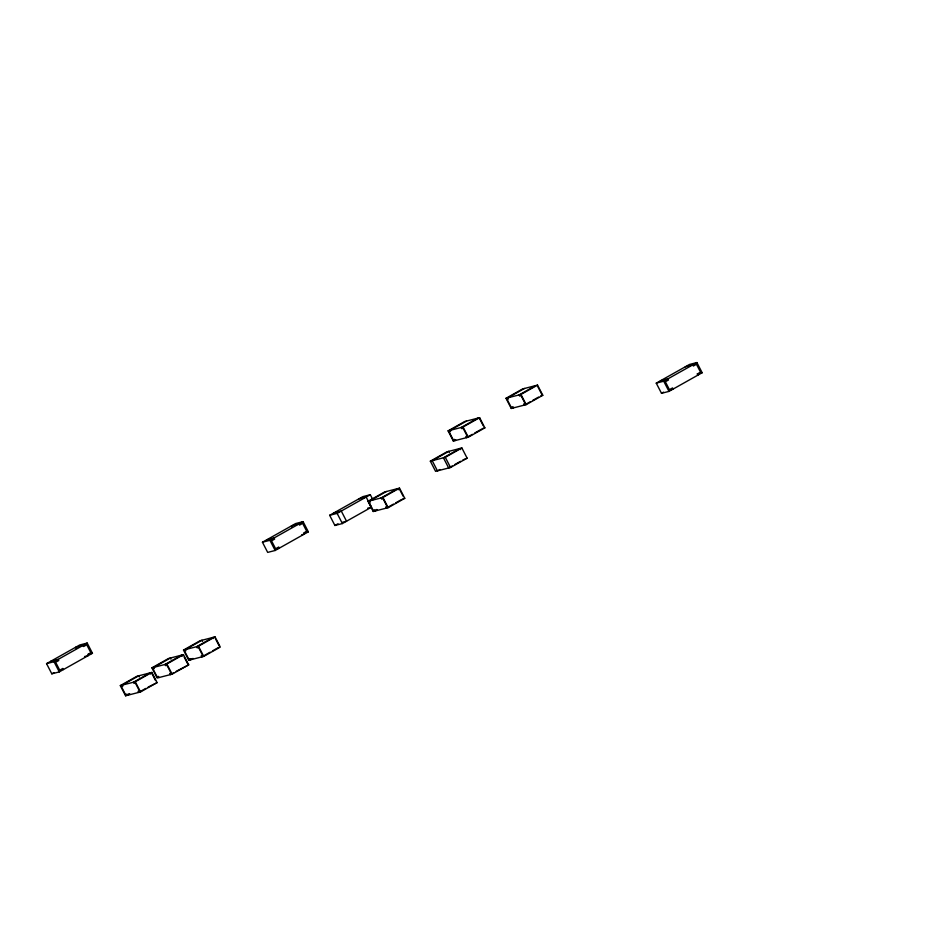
<?xml version="1.0" encoding="UTF-8"?>
<svg xmlns="http://www.w3.org/2000/svg" width="931" height="931" viewBox="0 0 931 931"><rect width="100%" height="100%" fill="white"/><g stroke="black" fill="none" stroke-linecap="round" stroke-linejoin="round"><path stroke-width="1.4" d="M448.079 430.855L464.662 421.534L479.628 417.693L484.876 427.864L468.293 437.198L453.327 441.038L448.079 430.855L463.033 427.015L479.628 417.693M505.999 398.282L522.582 388.96L537.548 385.108L542.796 395.291L526.213 404.624L511.247 408.465L505.999 398.282L520.964 394.441L537.548 385.108M466.536 421.056L449.952 430.378L450.534 431.507L449.126 431.868L453.211 439.793L454.619 439.432L455.201 440.561M524.456 388.471L507.872 397.805L508.454 398.934L507.046 399.294L511.131 407.208L512.539 406.847L513.121 407.987M477.754 418.17L461.171 427.492L461.753 428.632L463.149 428.272L467.246 436.185L465.837 436.546L466.419 437.675L472.343 434.346M535.674 385.597L519.091 394.919L519.673 396.047L521.081 395.687L525.165 403.612L523.757 403.973L524.339 405.101L530.263 401.773M46.55 663.64L79.717 644.985L87.2 643.065L92.448 653.248L59.281 671.903L51.81 673.823L46.55 663.64L54.033 661.72L87.2 643.065M262.437 542.226L295.604 523.559L303.087 521.639L308.336 531.822L275.169 550.477L267.686 552.397L262.437 542.226L269.92 540.294L303.087 521.639M453.327 441.038L455.701 439.711M511.247 408.465L513.621 407.126M474.717 433.008L481.827 429.016M532.637 400.435L538.56 397.106M367.675 508.198L371.411 507.232L342.387 523.559L334.916 525.48L329.655 515.297L362.822 496.642L370.305 494.722L372.935 499.807M51.81 673.823L53.882 672.659M329.655 515.297L337.138 513.377L370.305 494.722M430.331 461.159L446.915 451.838L461.881 447.986L467.129 458.168L450.546 467.502L435.58 471.342L430.331 461.159L445.297 457.319L461.881 447.986M367.978 501.309L384.561 491.987L399.515 488.147L404.776 498.318L388.192 507.651L373.226 511.491L367.978 501.309L382.932 497.468L399.515 488.147M386.423 491.51L369.84 500.831L370.433 501.96L369.025 502.321L373.11 510.246L374.518 509.885L375.1 511.014L377.462 509.676M334.916 525.48L338.023 523.734M439.828 469.527L437.454 470.865L432.205 460.682L448.789 451.349L449.37 452.489M452.233 465.977L448.672 467.979L443.424 457.796L460.007 448.474L460.589 449.603M454.596 464.65L460.519 461.322M462.893 459.984L467.129 458.168M373.226 511.491L376.787 509.49M393.429 504.137L386.318 508.128L385.737 506.999L387.133 506.639L383.048 498.725L381.652 499.086L381.07 497.945L397.653 488.624L398.235 489.753M395.791 502.798L401.715 499.47M656.25 383.141L689.417 364.486L696.9 362.555L702.16 372.737L668.982 391.392L661.51 393.313L656.25 383.141L663.733 381.21L696.9 362.555M120.308 685.6L136.904 676.278L151.858 672.426L157.118 682.609L140.534 691.942L125.569 695.783L120.308 685.6L135.274 681.76L151.858 672.426M151.904 667.83L168.488 658.508L183.454 654.668L188.702 664.839L172.119 674.172L157.164 678.012L151.904 667.83L166.87 663.989L183.454 654.668M183.5 650.059L200.084 640.737L215.049 636.897L220.298 647.068L203.714 656.402L188.76 660.242L183.5 650.059L198.466 646.219L215.049 636.897M661.51 393.313L663.582 392.149M125.569 695.783L129.118 693.781M188.76 660.242L191.123 658.915M129.805 693.967L127.442 695.306L126.86 694.177L125.452 694.538L121.367 686.613L122.764 686.252L122.182 685.123L138.766 675.79L139.347 676.93M192.996 658.426L190.622 659.765L190.04 658.636L188.644 658.997L184.547 651.072L185.956 650.711L185.374 649.582L201.957 640.26L202.539 641.389M145.771 688.428L138.661 692.42L138.079 691.291L139.475 690.93L135.391 683.017L133.994 683.366L133.401 682.237L149.984 672.915L150.578 674.044M148.134 687.09L157.118 682.609M173.806 672.648L170.257 674.649L169.663 673.52L171.071 673.16L166.986 665.246L165.578 665.607L164.996 664.466L181.58 655.145L182.162 656.274M176.18 671.321L188.702 664.839M210.138 652.224L201.841 656.879L201.259 655.75L202.667 655.389L198.582 647.476L197.174 647.836L196.592 646.696L213.176 637.374L213.758 638.503M212.512 650.885L218.436 647.557M540.923 395.768L542.796 395.291M685.274 366.814L692.757 364.894L693.339 366.023L696.446 364.277L700.531 372.191L697.424 373.936L698.006 375.077M660.393 380.802L667.876 378.882L668.458 380.011L665.351 381.768L669.436 389.682L672.543 387.936L673.136 389.065L669.389 390.019M483.003 428.353L484.876 427.864M697.168 374.018L702.16 372.737M358.679 498.981L366.162 497.049L370.829 506.103M333.798 512.969L341.281 511.049L346.541 521.232L342.794 522.186M402.902 498.807L404.776 498.318M266.58 539.887L274.063 537.967L274.645 539.096L271.538 540.841L275.623 548.766L278.73 547.021L279.312 548.15L275.576 549.104M305.845 532.462L308.336 531.822M301.702 534.801L304.193 534.161L303.611 533.021L306.718 531.275L302.633 523.362L299.526 525.107L298.944 523.978L291.461 525.899L292.043 527.027M50.693 661.313L58.176 659.392L58.758 660.521L55.651 662.267L59.735 670.192L62.843 668.435L63.436 669.575M88.713 654.202L92.448 653.248M84.57 656.541L88.305 655.575L87.723 654.446L90.831 652.701L86.746 644.776L83.639 646.533L83.057 645.392L75.574 647.324L76.156 648.453M663.733 381.21L668.982 391.392M537.664 386.365L541.749 394.279M520.964 394.441L526.213 404.624M479.744 418.938L483.247 425.723M463.033 427.015L468.293 437.198M445.297 457.319L450.546 467.502M399.632 489.392L403.135 496.176M382.932 497.468L388.192 507.651M337.138 513.377L342.387 523.559M269.92 540.294L275.169 550.477M215.748 639.271L219.251 646.067M198.466 646.219L203.714 656.402M184.152 657.042L187.655 663.838M170.943 659.16L170.361 658.031L153.778 667.352L154.36 668.481L152.963 668.842L157.048 676.767L158.445 676.406L159.026 677.535M166.87 663.989L172.119 674.172M151.974 673.683L155.477 680.468M135.274 681.76L140.534 691.942M54.033 661.72L59.281 671.903"/></g></svg>
